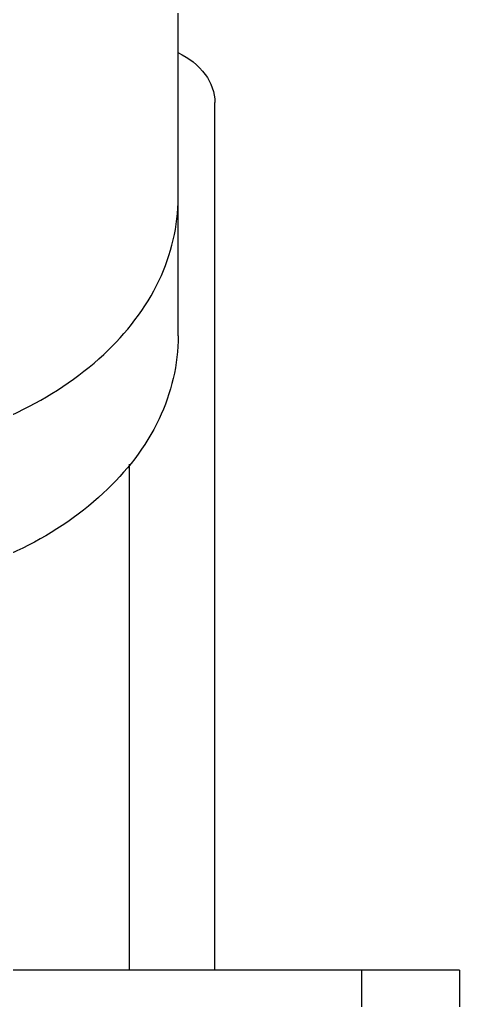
# Model space of a CAD drawing. Extents: x 1382187 to 1725648, y 860327 to 1571294.
# Drawn here: x 1506133.1 to 1506293.2, y 1238347.7 to 1238704.3 of the extents above; entities that cross this region are included whole.
import ezdxf

# ---------------------------------------------------------------- set-up
doc = ezdxf.new("R2010")
doc.units = 0
doc.header["$LTSCALE"] = 1000
doc.header["$MEASUREMENT"] = 0

msp = doc.modelspace()

# ---------------------------------------------------------------- linework, layer by layer
at = {"linetype": 'Continuous'}
for p, q in [((1506190.88, 1238639.59), (1506190.88, 1238982.52)), ((1506204.22, 1238358.6), (1506204.22, 1238674.19)), ((1506190.88, 1238589.26), (1506190.88, 1238639.59)), ((1506173.08, 1238358.6), (1506173.08, 1238542.66)), ((1506293.2, 1238358.6), (1505928.4, 1238358.6)), ((1506257.61, 1238358.6), (1506257.61, 1235398.99)), ((1506293.2, 1238358.6), (1506293.2, 1235398.99))]:
    msp.add_line(p, q, dxfattribs=at)
for points, knots in [([(1506190.97, 1238692.22), (1506194.71, 1238690.36), (1506201.24, 1238685.6), (1506204.22, 1238677.78), (1506204.22, 1238674.19)], [0, 0, 0, 0, 0.538137, 1, 1, 1, 1]), ([(1506093.37, 1238548.71), (1506106.83, 1238551.37), (1506132.16, 1238559.45), (1506164.06, 1238580.14), (1506185.59, 1238607.55), (1506190.88, 1238629.29), (1506190.88, 1238639.59)], [0, 0, 0, 0, 0.287091, 0.549791, 0.784575, 1, 1, 1, 1]), ([(1506190.88, 1238589.26), (1506190.88, 1238578.93), (1506185.55, 1238557.11), (1506163.9, 1238529.65), (1506131.84, 1238508.95), (1506106.39, 1238500.91), (1506092.87, 1238498.28)], [0, 0, 0, 0, 0.215323, 0.450097, 0.712862, 1, 1, 1, 1])]:
    msp.add_open_spline(points, degree=3, knots=knots, dxfattribs=at)

doc.saveas('drawing.dxf')
